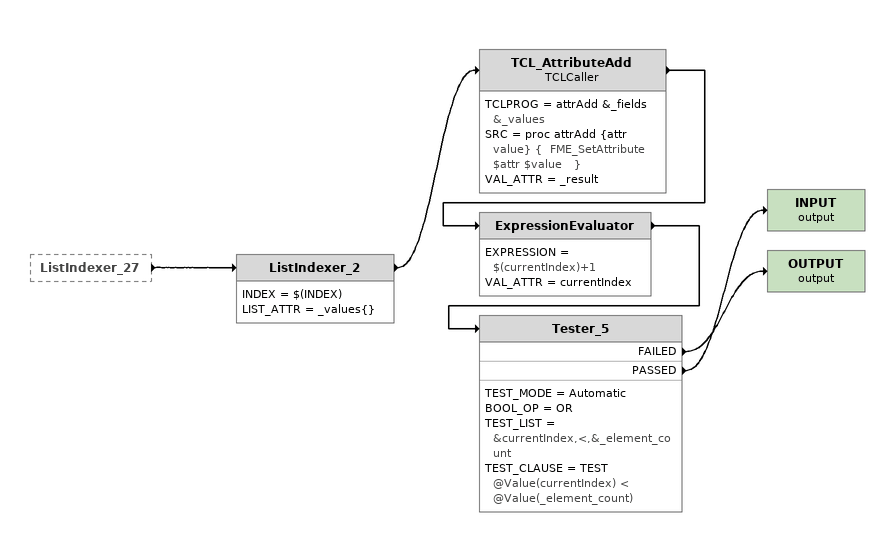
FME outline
ListIndexer_27 [outside]
    -> ListIndexer_2
ListIndexer_2
    INDEX = $(INDEX)
    LIST_ATTR = _values{}
    -> TCL_AttributeAdd
TCL_AttributeAdd: TCLCaller
    TCLPROG = attrAdd &_fields &_values
    SRC = proc attrAdd {attr value} {  FME_SetAttribute $attr $value   }
    VAL_ATTR = _result
    -> ExpressionEvaluator
ExpressionEvaluator
    EXPRESSION = $(currentIndex)+1
    VAL_ATTR = currentIndex
    -> Tester_5
Tester_5
    TEST_MODE = Automatic
    BOOL_OP = OR
    TEST_LIST = &currentIndex,<,&_element_count
    TEST_CLAUSE = TEST @Value(currentIndex) < @Value(_element_count)
    FAILED -> OUTPUT (output)
    PASSED -> INPUT (output)
INPUT (output)
OUTPUT (output)
